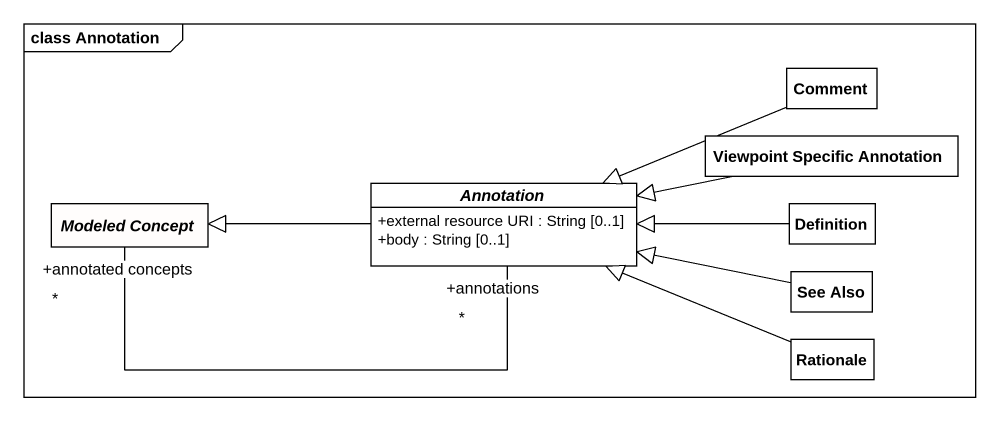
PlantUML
@startuml
mainframe class Annotation
hide circle
hide empty members
skinparam classAttributeIconSize 0
class Comment
abstract class "Annotation" as Annotation_ {
  +external resource URI : String [0..1]
  +body : String [0..1]
}
class "Viewpoint Specific Annotation" as Viewpoint_Specific
abstract class "Modeled Concept" as Modeled_Concept #FFFDFC
class Definition
class "See Also" as See_Also
class Rationale
Comment -left-|> Annotation_
Annotation_ -left-|> Modeled_Concept
Viewpoint_Specific -left-|> Annotation_
Modeled_Concept "+annotated concepts\n*" -right- "+annotations\n*" Annotation_
Definition -left-|> Annotation_
See_Also -left-|> Annotation_
Rationale -left-|> Annotation_
@enduml
